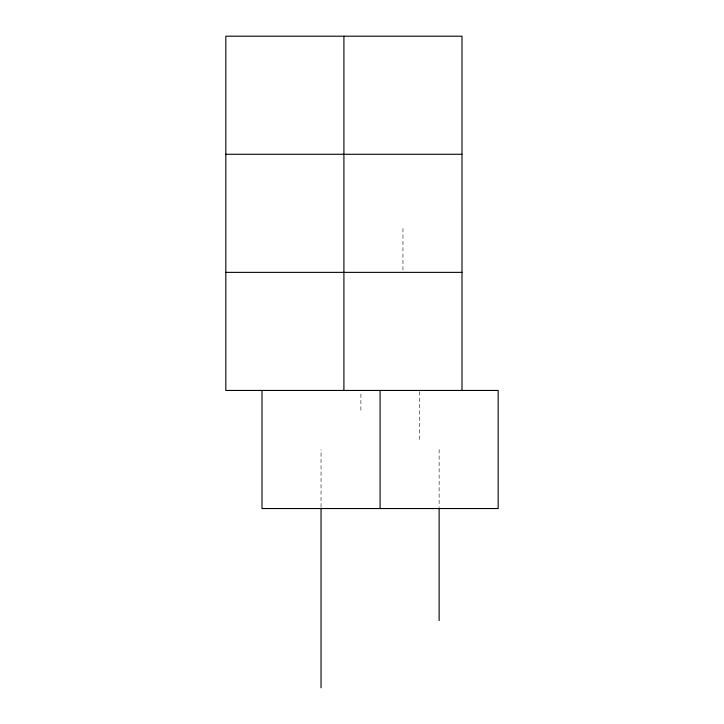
<?xml version="1.0" encoding="UTF-8"?>
<svg xmlns="http://www.w3.org/2000/svg" width="724" height="724" viewBox="0 0 724 724"><rect width="100%" height="100%" fill="white"/><g stroke="black" fill="none" stroke-linecap="round" stroke-linejoin="round"><path stroke-width="0.54" stroke-dasharray="3.62 2.71" d="M321.04 507.099L321.049 449.495M360.896 410.237L360.905 391.557M402.951 270.106L402.951 226.051M439.133 449.495L439.133 506.891M419.694 391.584L419.703 440.147"/><path stroke-width="1.09" d="M321.04 687.8L321.04 508.23M225.825 154.284L462.002 154.284M225.825 272.369L462.002 272.369M462.002 390.453L461.993 36.2L225.825 36.2L225.825 390.453L498.175 390.453L498.175 508.538L261.998 508.538L261.998 390.453M439.133 508.022L439.133 620.559M380.091 390.453L380.091 508.538M343.909 36.2L343.909 390.453"/></g></svg>
